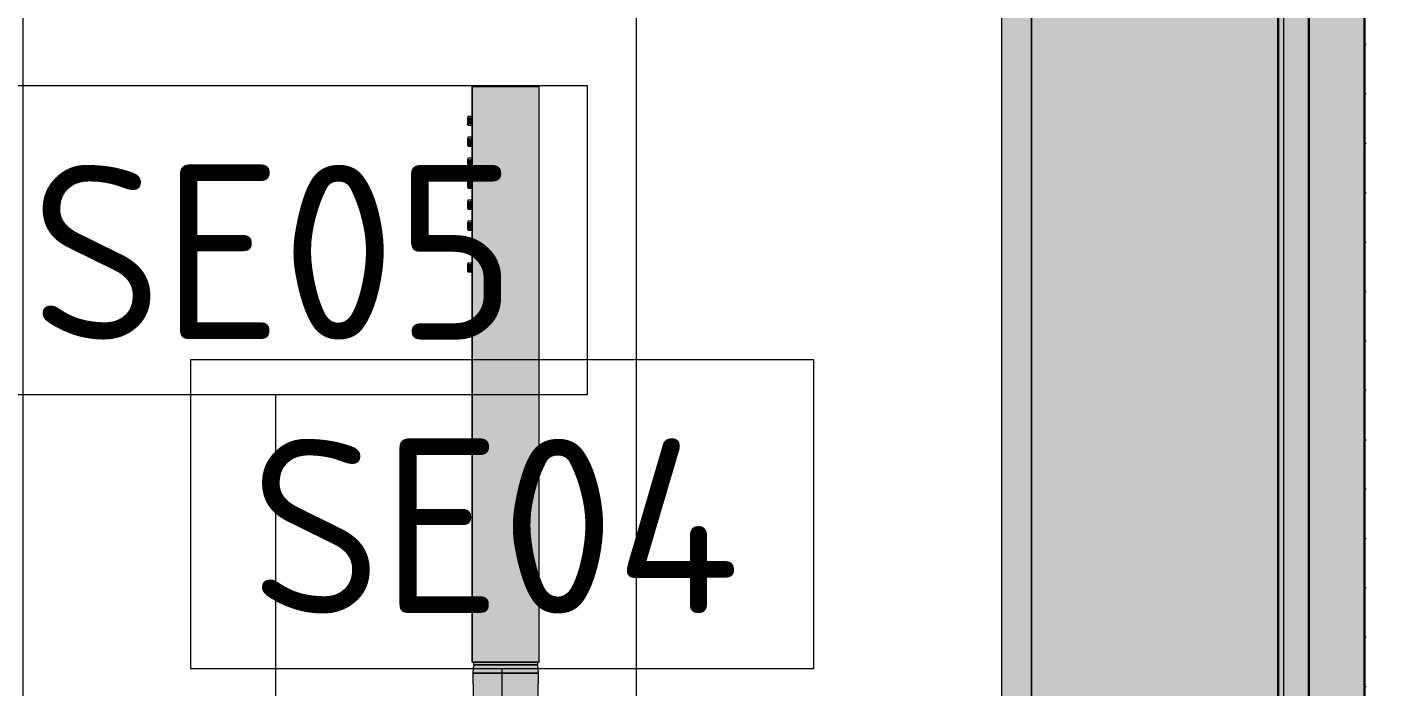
# Model space of a CAD drawing. Header units: millimetres. Extents: x 91786 to 132940, y -1987 to 10096.
# Drawn here: x 122118.1 to 122602.8, y 780.9 to 1017.1 of the extents above; entities that cross this region are included whole.
import ezdxf

# ---------------------------------------------------------------- set-up
doc = ezdxf.new("R2010")
doc.units = ezdxf.units.MM
for name, color, linetype, lineweight in [('A-ANNO-DIMS', 7, 'Continuous', 9), ('A-ANNO-DIMS-25', 7, 'Continuous', 9), ('A-WALL-PATT', 7, 'Continuous', 9), ('I-WALL', 7, 'Continuous', 9), ('P-SANR-FIXT', 7, 'Continuous', 9), ('P-SANR-FIXT-IDEN', 7, 'Continuous', 9)]:
    doc.layers.add(name, color=color, linetype=linetype, lineweight=lineweight)
for name, color, linetype, lineweight, true_color in [('A-WALL-4', 7, 'Continuous', 30, 0x3c3c3c), ('A-WALL-FNSH-2', 7, 'Continuous', 30, 0x3c3c3c), ('A-WALL-FNSH-3', 7, 'Continuous', 30, 0x383838), ('I-FURN-7', 7, 'Continuous', 9, 0x949494), ('I-FURN-9', 7, 'Continuous', 9, 0xc0c0c0), ('I-WALL-1', 7, 'Continuous', 9, 0x787878)]:
    doc.layers.add(name, color=color, linetype=linetype, lineweight=lineweight, true_color=true_color)
doc.layers.add('I-FURN-8', color=7, linetype='Continuous', lineweight=9, true_color=0x303030, transparency=0.7)
doc.layers.add('P-SANR-FIXT-2', color=7, linetype='Continuous', lineweight=9, transparency=0.7)
doc.styles.add('GOST Common_3', font='GOST_Common.ttf', dxfattribs={"height": 62.5})
doc.styles.add('ISOCPEUR_2', font='isocpeur.ttf', dxfattribs={"width": 0.9, "height": 50})
doc.dimstyles.new('ISO-2_0_0_9К_Средний_округл2_1', dxfattribs={"dimscale": 304.8, "dimtxt": 49.799059, "dimasz": 0.123031, "dimexe": 0.098425, "dimexo": 0, "dimgap": 0, "dimtad": 1, "dimdec": 0, "dimrnd": 10, "dimzin": 0, "dimdsep": 46, "dimtxsty": 'ISOCPEUR_2', "dimblk1": 'OBLIQUE', "dimblk2": 'OBLIQUE', "dimsah": 1, "dimcen": 0.09, "dimdle": 0.098425, "dimazin": 0, "dimtfac": 1, "dimtdec": 4, "dimtix": 1, "dimtmove": 0, "dimatfit": 3, "dimfxl": 1, "dimtvp": 1, "dimtolj": 1, "dimtzin": 0, "dimarcsym": 2})

# ---------------------------------------------------------------- blocks, each defined once
blk = doc.blocks.new('Вешалка - 1_25-V27-Развертка 1_66-3')
at = {"layer": 'I-FURN-8'}
for points in [[(-94321, 500), (-94321, 519.87), (-94409.36, 519.87), (-94409.36, 1680), (-94321, 1680), (-94321, 1700), (-94420, 1700), (-94420, 500), (-94409.36, 500)], [(-94319, 500), (-94310, 500), (-94310, 1700), (-94321, 1700), (-94321, 500)], [(-94321, 519.87), (-94321, 1680), (-94409.36, 1680), (-94409.36, 519.87)]]:
    blk.add_hatch(color=256, dxfattribs=at).paths.add_polyline_path(points)
at = {"layer": 'I-FURN-7'}
for p, q in [((-94409.36, 519.87), (-94409.36, 1680)), ((-94409.36, 1680), (-94409.36, 519.87)), ((-94319, 1680), (-94319, 519.87))]:
    blk.add_line(p, q, dxfattribs=at)
at = {"layer": 'I-FURN-9'}
for p, q in [((-94420, 500), (-94420, 1700)), ((-94310, 500), (-94310, 1700))]:
    blk.add_line(p, q, dxfattribs=at)
blk = doc.blocks.new('Смеситель для ванны с душевым гарнитуром - Смеситель для ванны с душевым гарнитуром-30756537-Развертка 1_66-3')
at = {"layer": 'P-SANR-FIXT-2'}
for points in [[(-94592, 789.75), (-94585.75, 789.75), (-94585.75, 995.75), (-94609.75, 995.75), (-94609.75, 789.75), (-94597.75, 789.75)], [(-94609.75, 983.5), (-94609.75, 984.89), (-94611.25, 984.63), (-94611.25, 983.5)], [(-94611.25, 982.11), (-94609.75, 982.37), (-94609.75, 983.5), (-94611.25, 983.5), (-94611.25, 982.37)], [(-94609.75, 976), (-94609.75, 977.39), (-94611.25, 977.13), (-94611.25, 976)], [(-94609.75, 974.61), (-94609.75, 976), (-94611.25, 976), (-94611.25, 974.61)], [(-94609.75, 968.5), (-94609.75, 969.89), (-94611.25, 969.63), (-94611.25, 968.5)], [(-94609.75, 967.11), (-94609.75, 968.5), (-94611.25, 968.5), (-94611.25, 967.11)], [(-94609.75, 961), (-94609.75, 962.39), (-94611.25, 962.13), (-94611.25, 961)], [(-94609.75, 959.61), (-94609.75, 961), (-94611.25, 961), (-94611.25, 959.61)], [(-94609.75, 953.5), (-94609.75, 954.89), (-94611.25, 954.63), (-94611.25, 953.5)], [(-94609.75, 952.11), (-94609.75, 953.5), (-94611.25, 953.5), (-94611.25, 952.11)], [(-94609.75, 945.99), (-94609.75, 947.38), (-94611.25, 947.13), (-94611.25, 945.99)], [(-94609.75, 944.6), (-94609.75, 945.99), (-94611.25, 945.99), (-94611.25, 944.6)], [(-94609.75, 938.49), (-94609.75, 939.88), (-94611.25, 939.63), (-94611.25, 938.49)], [(-94609.75, 937.1), (-94609.75, 938.49), (-94611.25, 938.49), (-94611.25, 937.1)], [(-94609.75, 930.99), (-94609.75, 932.38), (-94611.25, 932.13), (-94611.25, 930.99)], [(-94609.75, 929.6), (-94609.75, 930.99), (-94611.25, 930.99), (-94611.25, 929.6)], [(-94607.16, 769.25), (-94597.75, 769.25), (-94597.75, 785.75), (-94609.55, 785.75), (-94609.24, 769.25), (-94607.25, 769.25)], [(-94606.09, 785.75), (-94597.75, 785.75), (-94597.75, 788.75), (-94609.25, 788.75), (-94609.5, 785.75), (-94607.16, 785.75)], [(-94603.5, 788.75), (-94597.75, 788.75), (-94597.75, 789.75), (-94609.25, 789.75), (-94609.25, 788.75), (-94606.09, 788.75)], [(-94592, 788.75), (-94586.26, 788.75), (-94586.26, 789.75), (-94597.75, 789.75), (-94597.75, 788.75)], [(-94585.96, 785.75), (-94586.26, 788.75), (-94597.75, 788.75), (-94597.75, 785.75), (-94587.8, 785.75)], [(-94597.75, 769.25), (-94586.24, 769.25), (-94585.96, 785.75), (-94597.75, 785.75), (-94597.75, 772.85)]]:
    blk.add_hatch(color=256, dxfattribs=at).paths.add_polyline_path(points)
at = {"layer": 'P-SANR-FIXT'}
for p, q in [((-94609.75, 995.75), (-94585.75, 995.75)), ((-94585.75, 995.75), (-94609.75, 995.75)), ((-94609.75, 789.75), (-94609.75, 995.75)), ((-94609.75, 995.75), (-94609.75, 984.89)), ((-94585.75, 789.75), (-94585.75, 995.75)), ((-94585.75, 789.75), (-94585.75, 995.75)), ((-94609.75, 985.1), (-94611.25, 985.1)), ((-94609.75, 985.1), (-94611.25, 985.1)), ((-94609.75, 985.1), (-94611.25, 985.1)), ((-94609.75, 985.1), (-94611.25, 985.1)), ((-94611.25, 984.89), (-94611.25, 983.5)), ((-94611.25, 983.5), (-94611.25, 984.89)), ((-94611.25, 984.89), (-94611.25, 984.3)), ((-94611.25, 984.3), (-94611.25, 984.89)), ((-94611.25, 984.89), (-94611.25, 984.89)), ((-94611.25, 984.89), (-94611.25, 983.5)), ((-94611.25, 983.5), (-94611.25, 984.89)), ((-94611.25, 984.89), (-94611.25, 984.89)), ((-94611.25, 984.89), (-94611.25, 983.5)), ((-94611.25, 983.5), (-94611.25, 984.89)), ((-94611.25, 984.89), (-94611.25, 984.89)), ((-94611.25, 984.3), (-94611.25, 983.5)), ((-94611.25, 983.92), (-94611.25, 984.3)), ((-94609.75, 985.05), (-94609.75, 984.89)), ((-94609.75, 984.89), (-94609.75, 985.05)), ((-94609.75, 983.5), (-94609.75, 984.89)), ((-94609.75, 984.89), (-94609.75, 983.5)), ((-94609.75, 983.5), (-94609.75, 984.89)), ((-94609.75, 984.89), (-94609.75, 983.5)), ((-94609.75, 984.89), (-94609.75, 984.89)), ((-94609.75, 983.92), (-94609.75, 984.89)), ((-94609.75, 984.89), (-94609.75, 983.5)), ((-94609.75, 984.89), (-94609.75, 984.89)), ((-94609.75, 983.92), (-94609.75, 984.89)), ((-94609.75, 984.89), (-94609.75, 984.3)), ((-94609.75, 984.63), (-94609.75, 982.37)), ((-94609.75, 984.3), (-94609.75, 983.5)), ((-94611.25, 983.5), (-94611.25, 983.92)), ((-94611.25, 983.5), (-94611.25, 982.11)), ((-94611.25, 982.11), (-94611.25, 983.5)), ((-94611.25, 983.5), (-94611.25, 982.11)), ((-94611.25, 982.11), (-94611.25, 983.5)), ((-94611.25, 983.5), (-94611.25, 982.11)), ((-94611.25, 982.11), (-94611.25, 983.5)), ((-94611.25, 983.5), (-94611.25, 983.08)), ((-94611.25, 982.11), (-94611.25, 983.5)), ((-94611.25, 983.08), (-94611.25, 982.11)), ((-94611.25, 982.11), (-94611.25, 982.11)), ((-94611.25, 982.11), (-94611.25, 982.11)), ((-94611.25, 982.11), (-94611.25, 982.11)), ((-94611.25, 981.9), (-94609.75, 981.9)), ((-94611.25, 981.9), (-94609.75, 981.9)), ((-94611.25, 981.9), (-94609.75, 981.9)), ((-94611.25, 981.9), (-94609.75, 981.9)), ((-94609.75, 983.5), (-94609.75, 983.92)), ((-94609.75, 983.5), (-94609.75, 983.92)), ((-94609.75, 982.11), (-94609.75, 983.5)), ((-94609.75, 983.5), (-94609.75, 982.11)), ((-94609.75, 982.11), (-94609.75, 983.5)), ((-94609.75, 983.5), (-94609.75, 982.7)), ((-94609.75, 982.11), (-94609.75, 983.5)), ((-94609.75, 983.5), (-94609.75, 982.11)), ((-94609.75, 982.37), (-94609.75, 983.5)), ((-94609.75, 983.5), (-94609.75, 982.11)), ((-94609.75, 982.7), (-94609.75, 982.37)), ((-94609.75, 982.37), (-94609.75, 982.11)), ((-94609.75, 982.11), (-94609.75, 982.37)), ((-94609.75, 982.11), (-94609.75, 982.11)), ((-94609.75, 982.11), (-94609.75, 982.11)), ((-94609.75, 982.11), (-94609.75, 982.11)), ((-94609.75, 982.11), (-94609.75, 977.39)), ((-94609.75, 977.6), (-94611.25, 977.6)), ((-94609.75, 977.6), (-94611.25, 977.6)), ((-94609.75, 977.6), (-94611.25, 977.6)), ((-94609.75, 977.6), (-94611.25, 977.6)), ((-94611.25, 977.39), (-94611.25, 976)), ((-94611.25, 976), (-94611.25, 977.39)), ((-94611.25, 977.39), (-94611.25, 976.8)), ((-94611.25, 976), (-94611.25, 977.39)), ((-94611.25, 977.39), (-94611.25, 977.39)), ((-94611.25, 977.39), (-94611.25, 976)), ((-94611.25, 977.13), (-94611.25, 977.39)), ((-94611.25, 977.39), (-94611.25, 977.39)), ((-94611.25, 977.39), (-94611.25, 976)), ((-94611.25, 976), (-94611.25, 977.39)), ((-94611.25, 977.39), (-94611.25, 977.39)), ((-94611.25, 976.8), (-94611.25, 977.13)), ((-94611.25, 976.8), (-94611.25, 976)), ((-94611.25, 976), (-94611.25, 976.8)), ((-94611.25, 976), (-94611.25, 974.61)), ((-94611.25, 974.61), (-94611.25, 976)), ((-94611.25, 976), (-94611.25, 974.61)), ((-94611.25, 974.61), (-94611.25, 976)), ((-94611.25, 976), (-94611.25, 974.61)), ((-94611.25, 974.61), (-94611.25, 976)), ((-94611.25, 976), (-94611.25, 974.61)), ((-94611.25, 974.61), (-94611.25, 976)), ((-94611.25, 974.61), (-94611.25, 974.61)), ((-94611.25, 974.61), (-94611.25, 974.61)), ((-94611.25, 974.61), (-94611.25, 974.61)), ((-94611.25, 974.39), (-94609.75, 974.39)), ((-94611.25, 974.39), (-94609.75, 974.39)), ((-94611.25, 974.39), (-94609.75, 974.39)), ((-94611.25, 974.39), (-94609.75, 974.39)), ((-94609.75, 977.55), (-94609.75, 977.39)), ((-94609.75, 977.39), (-94609.75, 977.55)), ((-94609.75, 976), (-94609.75, 977.39)), ((-94609.75, 977.39), (-94609.75, 976)), ((-94609.75, 977.39), (-94609.75, 977.39)), ((-94609.75, 976), (-94609.75, 977.39)), ((-94609.75, 977.39), (-94609.75, 976)), ((-94609.75, 976), (-94609.75, 977.39)), ((-94609.75, 977.39), (-94609.75, 976)), ((-94609.75, 977.39), (-94609.75, 977.39)), ((-94609.75, 976), (-94609.75, 977.39)), ((-94609.75, 977.39), (-94609.75, 976)), ((-94609.75, 977.39), (-94609.75, 977.39)), ((-94609.75, 977.13), (-94609.75, 974.86)), ((-94609.75, 974.61), (-94609.75, 976)), ((-94609.75, 976), (-94609.75, 974.61)), ((-94609.75, 974.61), (-94609.75, 976)), ((-94609.75, 976), (-94609.75, 975.58)), ((-94609.75, 974.86), (-94609.75, 976)), ((-94609.75, 976), (-94609.75, 974.61)), ((-94609.75, 974.86), (-94609.75, 976)), ((-94609.75, 976), (-94609.75, 974.61)), ((-94609.75, 975.58), (-94609.75, 974.61)), ((-94609.75, 974.61), (-94609.75, 974.86)), ((-94609.75, 974.61), (-94609.75, 974.86)), ((-94609.75, 974.61), (-94609.75, 974.61)), ((-94609.75, 974.45), (-94609.75, 974.61)), ((-94609.75, 974.61), (-94609.75, 974.45)), ((-94609.75, 974.61), (-94609.75, 974.61)), ((-94609.75, 974.61), (-94609.75, 969.89)), ((-94609.75, 970.1), (-94611.25, 970.1)), ((-94609.75, 970.1), (-94611.25, 970.1)), ((-94609.75, 970.1), (-94611.25, 970.1)), ((-94609.75, 970.1), (-94611.25, 970.1)), ((-94611.25, 969.89), (-94611.25, 968.5)), ((-94611.25, 968.5), (-94611.25, 969.89)), ((-94611.25, 969.89), (-94611.25, 968.5)), ((-94611.25, 969.63), (-94611.25, 969.89)), ((-94611.25, 969.89), (-94611.25, 969.89)), ((-94611.25, 969.89), (-94611.25, 968.5)), ((-94611.25, 968.5), (-94611.25, 969.89)), ((-94611.25, 969.89), (-94611.25, 969.89)), ((-94611.25, 969.89), (-94611.25, 968.5)), ((-94611.25, 968.5), (-94611.25, 969.89)), ((-94611.25, 969.89), (-94611.25, 969.89)), ((-94611.25, 968.5), (-94611.25, 969.63)), ((-94609.75, 970.1), (-94609.75, 969.89)), ((-94609.75, 969.89), (-94609.75, 970.1)), ((-94609.75, 968.5), (-94609.75, 969.89)), ((-94609.75, 969.89), (-94609.75, 968.5)), ((-94609.75, 968.5), (-94609.75, 969.89)), ((-94609.75, 969.89), (-94609.75, 969.63)), ((-94609.75, 969.63), (-94609.75, 969.89)), ((-94609.75, 969.89), (-94609.75, 968.5)), ((-94609.75, 969.89), (-94609.75, 969.89)), ((-94609.75, 968.5), (-94609.75, 969.89)), ((-94609.75, 969.89), (-94609.75, 968.5)), ((-94609.75, 969.89), (-94609.75, 969.89)), ((-94609.75, 969.63), (-94609.75, 968.5)), ((-94609.75, 968.5), (-94609.75, 969.63)), ((-94609.75, 969.63), (-94609.75, 967.36)), ((-94611.25, 968.5), (-94611.25, 967.11)), ((-94611.25, 967.11), (-94611.25, 968.5)), ((-94611.25, 968.5), (-94611.25, 967.11)), ((-94611.25, 967.11), (-94611.25, 968.5)), ((-94611.25, 968.5), (-94611.25, 967.11)), ((-94611.25, 968.08), (-94611.25, 968.5)), ((-94611.25, 968.5), (-94611.25, 967.7)), ((-94611.25, 967.11), (-94611.25, 968.5)), ((-94611.25, 967.7), (-94611.25, 968.08)), ((-94611.25, 967.11), (-94611.25, 967.7)), ((-94611.25, 967.7), (-94611.25, 967.11)), ((-94611.25, 967.11), (-94611.25, 967.11)), ((-94611.25, 967.11), (-94611.25, 967.11)), ((-94611.25, 967.11), (-94611.25, 967.11)), ((-94611.25, 966.89), (-94609.75, 966.89)), ((-94611.25, 966.89), (-94609.75, 966.89)), ((-94611.25, 966.89), (-94609.75, 966.89)), ((-94611.25, 966.89), (-94609.75, 966.89)), ((-94609.75, 968.08), (-94609.75, 968.5)), ((-94609.75, 968.5), (-94609.75, 967.11)), ((-94609.75, 967.11), (-94609.75, 968.5)), ((-94609.75, 968.5), (-94609.75, 967.11)), ((-94609.75, 968.08), (-94609.75, 968.5)), ((-94609.75, 968.5), (-94609.75, 967.11)), ((-94609.75, 967.11), (-94609.75, 968.5)), ((-94609.75, 968.5), (-94609.75, 967.11)), ((-94609.75, 967.36), (-94609.75, 968.08)), ((-94609.75, 967.11), (-94609.75, 968.08)), ((-94609.75, 967.11), (-94609.75, 967.36)), ((-94609.75, 967.11), (-94609.75, 967.11)), ((-94609.75, 967.11), (-94609.75, 967.11)), ((-94609.75, 966.89), (-94609.75, 967.11)), ((-94609.75, 967.11), (-94609.75, 966.89)), ((-94609.75, 967.11), (-94609.75, 962.39)), ((-94609.75, 962.6), (-94611.25, 962.6)), ((-94609.75, 962.6), (-94611.25, 962.6)), ((-94609.75, 962.6), (-94611.25, 962.6)), ((-94609.75, 962.6), (-94611.25, 962.6)), ((-94611.25, 962.39), (-94611.25, 961)), ((-94611.25, 961), (-94611.25, 962.39)), ((-94611.25, 962.39), (-94611.25, 961)), ((-94611.25, 961), (-94611.25, 962.39)), ((-94611.25, 962.39), (-94611.25, 962.39)), ((-94611.25, 962.39), (-94611.25, 961)), ((-94611.25, 961), (-94611.25, 962.39)), ((-94611.25, 962.39), (-94611.25, 962.39)), ((-94611.25, 962.39), (-94611.25, 961)), ((-94611.25, 961), (-94611.25, 962.39)), ((-94611.25, 962.39), (-94611.25, 962.39)), ((-94611.25, 961), (-94611.25, 959.61)), ((-94611.25, 959.61), (-94611.25, 961)), ((-94611.25, 961), (-94611.25, 959.61)), ((-94611.25, 959.61), (-94611.25, 961)), ((-94611.25, 961), (-94611.25, 959.61)), ((-94611.25, 959.61), (-94611.25, 961)), ((-94611.25, 961), (-94611.25, 959.61)), ((-94611.25, 959.61), (-94611.25, 961)), ((-94609.75, 961.8), (-94609.75, 962.39)), ((-94609.75, 962.39), (-94609.75, 961)), ((-94609.75, 961), (-94609.75, 962.39)), ((-94609.75, 962.39), (-94609.75, 961)), ((-94609.75, 962.39), (-94609.75, 962.39)), ((-94609.75, 961), (-94609.75, 962.39)), ((-94609.75, 962.39), (-94609.75, 961)), ((-94609.75, 962.39), (-94609.75, 962.39)), ((-94609.75, 962.13), (-94609.75, 962.39)), ((-94609.75, 962.39), (-94609.75, 961)), ((-94609.75, 962.39), (-94609.75, 962.39)), ((-94609.75, 961.41), (-94609.75, 962.13)), ((-94609.75, 962.13), (-94609.75, 959.86)), ((-94609.75, 961), (-94609.75, 961.8)), ((-94609.75, 961), (-94609.75, 961.41)), ((-94609.75, 960.19), (-94609.75, 961)), ((-94609.75, 961), (-94609.75, 959.61)), ((-94609.75, 959.61), (-94609.75, 961)), ((-94609.75, 961), (-94609.75, 959.61)), ((-94609.75, 959.61), (-94609.75, 961)), ((-94609.75, 961), (-94609.75, 959.61)), ((-94609.75, 959.61), (-94609.75, 961)), ((-94609.75, 961), (-94609.75, 959.61)), ((-94609.75, 959.61), (-94609.75, 960.19)), ((-94611.25, 959.61), (-94611.25, 959.61)), ((-94611.25, 959.61), (-94611.25, 959.61)), ((-94611.25, 959.61), (-94611.25, 959.61)), ((-94611.25, 959.39), (-94609.75, 959.39)), ((-94611.25, 959.39), (-94609.75, 959.39)), ((-94611.25, 959.39), (-94609.75, 959.39)), ((-94611.25, 959.39), (-94609.75, 959.39)), ((-94609.75, 955.1), (-94611.25, 955.1)), ((-94609.75, 955.1), (-94611.25, 955.1)), ((-94609.75, 955.1), (-94611.25, 955.1)), ((-94609.75, 955.1), (-94611.25, 955.1)), ((-94609.75, 959.61), (-94609.75, 959.61)), ((-94609.75, 959.61), (-94609.75, 959.61)), ((-94609.75, 959.61), (-94609.75, 959.61)), ((-94609.75, 959.61), (-94609.75, 954.89)), ((-94611.25, 954.89), (-94611.25, 953.5)), ((-94611.25, 953.5), (-94611.25, 954.89)), ((-94611.25, 954.89), (-94611.25, 953.5)), ((-94611.25, 953.5), (-94611.25, 954.89)), ((-94611.25, 954.89), (-94611.25, 954.89)), ((-94611.25, 954.89), (-94611.25, 953.5)), ((-94611.25, 953.5), (-94611.25, 954.89)), ((-94611.25, 954.89), (-94611.25, 954.89)), ((-94611.25, 954.89), (-94611.25, 953.5)), ((-94611.25, 953.5), (-94611.25, 954.89)), ((-94611.25, 954.89), (-94611.25, 954.89)), ((-94611.25, 953.5), (-94611.25, 952.11)), ((-94611.25, 952.11), (-94611.25, 953.5)), ((-94611.25, 953.5), (-94611.25, 952.11)), ((-94611.25, 952.11), (-94611.25, 953.5)), ((-94611.25, 953.5), (-94611.25, 952.11)), ((-94611.25, 952.11), (-94611.25, 953.5)), ((-94611.25, 953.5), (-94611.25, 952.11)), ((-94611.25, 952.11), (-94611.25, 953.5)), ((-94611.25, 952.11), (-94611.25, 952.11)), ((-94611.25, 952.11), (-94611.25, 952.11)), ((-94611.25, 952.11), (-94611.25, 952.11)), ((-94611.25, 951.89), (-94609.75, 951.89)), ((-94611.25, 951.89), (-94609.75, 951.89)), ((-94611.25, 951.89), (-94609.75, 951.89)), ((-94611.25, 951.89), (-94609.75, 951.89)), ((-94609.75, 953.5), (-94609.75, 954.89)), ((-94609.75, 954.89), (-94609.75, 953.5)), ((-94609.75, 953.5), (-94609.75, 954.89)), ((-94609.75, 954.89), (-94609.75, 953.5)), ((-94609.75, 954.89), (-94609.75, 954.89)), ((-94609.75, 953.5), (-94609.75, 954.89)), ((-94609.75, 954.89), (-94609.75, 953.5)), ((-94609.75, 954.89), (-94609.75, 954.89)), ((-94609.75, 954.63), (-94609.75, 954.89)), ((-94609.75, 954.89), (-94609.75, 953.5)), ((-94609.75, 954.89), (-94609.75, 954.89)), ((-94609.75, 953.91), (-94609.75, 954.63)), ((-94609.75, 954.63), (-94609.75, 952.36)), ((-94609.75, 953.5), (-94609.75, 953.91)), ((-94609.75, 952.69), (-94609.75, 953.5)), ((-94609.75, 953.5), (-94609.75, 952.11)), ((-94609.75, 952.11), (-94609.75, 953.5)), ((-94609.75, 953.5), (-94609.75, 952.11)), ((-94609.75, 952.11), (-94609.75, 953.5)), ((-94609.75, 953.5), (-94609.75, 952.11)), ((-94609.75, 952.69), (-94609.75, 953.5)), ((-94609.75, 953.5), (-94609.75, 952.11)), ((-94609.75, 952.11), (-94609.75, 952.69)), ((-94609.75, 952.11), (-94609.75, 952.69)), ((-94609.75, 952.11), (-94609.75, 952.11)), ((-94609.75, 952.11), (-94609.75, 952.11)), ((-94609.75, 952.11), (-94609.75, 952.11)), ((-94609.75, 952.11), (-94609.75, 947.38)), ((-94609.75, 947.6), (-94611.25, 947.6)), ((-94609.75, 947.6), (-94611.25, 947.6)), ((-94609.75, 947.6), (-94611.25, 947.6)), ((-94609.75, 947.6), (-94611.25, 947.6)), ((-94611.25, 947.38), (-94611.25, 945.99)), ((-94611.25, 945.99), (-94611.25, 947.38)), ((-94611.25, 947.38), (-94611.25, 947.13)), ((-94611.25, 945.99), (-94611.25, 947.38)), ((-94611.25, 947.38), (-94611.25, 947.38)), ((-94611.25, 947.38), (-94611.25, 945.99)), ((-94611.25, 945.99), (-94611.25, 947.38)), ((-94611.25, 947.38), (-94611.25, 947.38)), ((-94611.25, 947.38), (-94611.25, 945.99)), ((-94611.25, 945.99), (-94611.25, 947.38)), ((-94611.25, 947.38), (-94611.25, 947.38)), ((-94611.25, 947.13), (-94611.25, 945.99)), ((-94611.25, 945.99), (-94611.25, 944.6)), ((-94611.25, 944.6), (-94611.25, 945.99)), ((-94611.25, 945.99), (-94611.25, 944.6)), ((-94611.25, 944.6), (-94611.25, 945.99)), ((-94611.25, 945.99), (-94611.25, 944.6)), ((-94611.25, 944.86), (-94611.25, 945.99)), ((-94611.25, 945.99), (-94611.25, 944.6)), ((-94611.25, 944.6), (-94611.25, 945.99)), ((-94609.75, 945.99), (-94609.75, 947.38)), ((-94609.75, 947.38), (-94609.75, 945.99)), ((-94609.75, 945.99), (-94609.75, 947.38)), ((-94609.75, 947.38), (-94609.75, 945.99)), ((-94609.75, 947.38), (-94609.75, 947.38)), ((-94609.75, 945.99), (-94609.75, 947.38)), ((-94609.75, 947.38), (-94609.75, 945.99)), ((-94609.75, 947.38), (-94609.75, 947.38)), ((-94609.75, 945.99), (-94609.75, 947.38)), ((-94609.75, 947.38), (-94609.75, 945.99)), ((-94609.75, 947.38), (-94609.75, 947.38)), ((-94609.75, 947.13), (-94609.75, 944.86)), ((-94609.75, 944.6), (-94609.75, 945.99)), ((-94609.75, 945.99), (-94609.75, 944.6)), ((-94609.75, 944.6), (-94609.75, 945.99)), ((-94609.75, 945.99), (-94609.75, 944.86)), ((-94609.75, 944.6), (-94609.75, 945.99)), ((-94609.75, 945.99), (-94609.75, 944.6)), ((-94609.75, 945.58), (-94609.75, 945.99)), ((-94609.75, 945.99), (-94609.75, 944.6)), ((-94609.75, 944.6), (-94609.75, 945.58)), ((-94611.25, 944.6), (-94611.25, 944.86)), ((-94611.25, 944.6), (-94611.25, 944.6)), ((-94611.25, 944.6), (-94611.25, 944.6)), ((-94611.25, 944.6), (-94611.25, 944.6)), ((-94611.25, 944.39), (-94609.75, 944.39)), ((-94611.25, 944.39), (-94609.75, 944.39)), ((-94611.25, 944.39), (-94609.75, 944.39)), ((-94611.25, 944.39), (-94609.75, 944.39)), ((-94609.75, 944.86), (-94609.75, 944.6)), ((-94609.75, 944.6), (-94609.75, 944.6)), ((-94609.75, 944.6), (-94609.75, 944.6)), ((-94609.75, 944.6), (-94609.75, 944.6)), ((-94609.75, 944.6), (-94609.75, 939.88)), ((-94609.75, 940.1), (-94611.25, 940.1)), ((-94609.75, 940.1), (-94611.25, 940.1)), ((-94609.75, 940.1), (-94611.25, 940.1)), ((-94609.75, 940.1), (-94611.25, 940.1)), ((-94611.25, 939.88), (-94611.25, 938.91)), ((-94611.25, 938.49), (-94611.25, 939.88)), ((-94611.25, 939.88), (-94611.25, 938.91)), ((-94611.25, 938.49), (-94611.25, 939.88)), ((-94611.25, 939.88), (-94611.25, 939.88)), ((-94611.25, 939.88), (-94611.25, 938.49)), ((-94611.25, 938.49), (-94611.25, 939.88)), ((-94611.25, 939.88), (-94611.25, 939.88)), ((-94611.25, 939.88), (-94611.25, 938.49)), ((-94611.25, 938.49), (-94611.25, 939.88)), ((-94611.25, 939.88), (-94611.25, 939.88)), ((-94611.25, 938.91), (-94611.25, 938.49)), ((-94611.25, 938.91), (-94611.25, 938.49)), ((-94611.25, 938.49), (-94611.25, 937.1)), ((-94611.25, 937.1), (-94611.25, 938.49)), ((-94611.25, 938.49), (-94611.25, 937.1)), ((-94611.25, 937.69), (-94611.25, 938.49)), ((-94611.25, 938.49), (-94611.25, 937.1)), ((-94611.25, 937.1), (-94611.25, 938.49)), ((-94611.25, 938.49), (-94611.25, 937.1)), ((-94611.25, 937.1), (-94611.25, 938.49)), ((-94611.25, 937.1), (-94611.25, 937.69)), ((-94611.25, 937.1), (-94611.25, 937.1)), ((-94611.25, 937.1), (-94611.25, 937.1)), ((-94611.25, 937.1), (-94611.25, 937.1)), ((-94611.25, 936.89), (-94609.75, 936.89)), ((-94611.25, 936.89), (-94609.75, 936.89)), ((-94611.25, 936.89), (-94609.75, 936.89)), ((-94611.25, 936.89), (-94609.75, 936.89)), ((-94609.75, 938.49), (-94609.75, 939.88)), ((-94609.75, 939.88), (-94609.75, 938.49)), ((-94609.75, 938.49), (-94609.75, 939.88)), ((-94609.75, 939.88), (-94609.75, 939.63)), ((-94609.75, 939.88), (-94609.75, 939.88)), ((-94609.75, 938.49), (-94609.75, 939.88)), ((-94609.75, 939.88), (-94609.75, 938.49)), ((-94609.75, 939.88), (-94609.75, 939.88)), ((-94609.75, 938.49), (-94609.75, 939.88)), ((-94609.75, 939.88), (-94609.75, 938.49)), ((-94609.75, 939.88), (-94609.75, 939.88)), ((-94609.75, 939.63), (-94609.75, 938.91)), ((-94609.75, 939.63), (-94609.75, 937.36)), ((-94609.75, 938.91), (-94609.75, 938.49)), ((-94609.75, 937.36), (-94609.75, 938.49)), ((-94609.75, 938.49), (-94609.75, 937.69)), ((-94609.75, 937.1), (-94609.75, 938.49)), ((-94609.75, 938.49), (-94609.75, 937.1)), ((-94609.75, 937.1), (-94609.75, 938.49)), ((-94609.75, 938.49), (-94609.75, 937.1)), ((-94609.75, 938.08), (-94609.75, 938.49)), ((-94609.75, 938.49), (-94609.75, 937.1)), ((-94609.75, 937.1), (-94609.75, 938.08)), ((-94609.75, 937.69), (-94609.75, 937.1)), ((-94609.75, 937.1), (-94609.75, 937.36)), ((-94609.75, 937.1), (-94609.75, 937.1)), ((-94609.75, 937.1), (-94609.75, 937.1)), ((-94609.75, 937.1), (-94609.75, 937.1)), ((-94609.75, 937.1), (-94609.75, 932.38)), ((-94609.75, 932.6), (-94611.25, 932.6)), ((-94609.75, 932.6), (-94611.25, 932.6)), ((-94609.75, 932.6), (-94611.25, 932.6)), ((-94609.75, 932.6), (-94611.25, 932.6)), ((-94611.25, 932.38), (-94611.25, 930.99)), ((-94611.25, 930.99), (-94611.25, 932.38)), ((-94611.25, 932.38), (-94611.25, 932.13)), ((-94611.25, 930.99), (-94611.25, 932.38)), ((-94611.25, 932.38), (-94611.25, 932.38)), ((-94611.25, 932.38), (-94611.25, 930.99)), ((-94611.25, 931.79), (-94611.25, 932.38)), ((-94611.25, 932.38), (-94611.25, 932.38)), ((-94611.25, 932.38), (-94611.25, 930.99)), ((-94611.25, 930.99), (-94611.25, 932.38)), ((-94611.25, 932.38), (-94611.25, 932.38)), ((-94611.25, 932.13), (-94611.25, 930.99)), ((-94611.25, 931.41), (-94611.25, 931.79)), ((-94611.25, 930.99), (-94611.25, 931.41)), ((-94611.25, 930.99), (-94611.25, 929.6)), ((-94611.25, 929.6), (-94611.25, 930.99)), ((-94611.25, 930.99), (-94611.25, 929.6)), ((-94611.25, 930.19), (-94611.25, 930.99)), ((-94611.25, 930.99), (-94611.25, 929.6)), ((-94611.25, 929.86), (-94611.25, 930.99)), ((-94611.25, 930.99), (-94611.25, 929.6)), ((-94611.25, 929.6), (-94611.25, 930.99)), ((-94609.75, 932.54), (-94609.75, 932.38)), ((-94609.75, 932.38), (-94609.75, 932.54)), ((-94609.75, 930.99), (-94609.75, 932.38)), ((-94609.75, 932.38), (-94609.75, 930.99)), ((-94609.75, 930.99), (-94609.75, 932.38)), ((-94609.75, 932.38), (-94609.75, 930.99)), ((-94609.75, 932.38), (-94609.75, 932.38)), ((-94609.75, 930.99), (-94609.75, 932.38)), ((-94609.75, 932.38), (-94609.75, 930.99)), ((-94609.75, 932.13), (-94609.75, 932.38)), ((-94609.75, 932.38), (-94609.75, 930.99)), ((-94609.75, 932.38), (-94609.75, 932.38)), ((-94609.75, 930.99), (-94609.75, 932.13)), ((-94609.75, 932.13), (-94609.75, 929.86)), ((-94609.75, 929.6), (-94609.75, 930.99)), ((-94609.75, 930.99), (-94609.75, 929.6)), ((-94609.75, 929.6), (-94609.75, 930.99)), ((-94609.75, 930.99), (-94609.75, 929.6)), ((-94609.75, 929.6), (-94609.75, 930.99)), ((-94609.75, 930.99), (-94609.75, 929.6)), ((-94609.75, 929.6), (-94609.75, 930.99)), ((-94609.75, 930.99), (-94609.75, 929.6)), ((-94611.25, 929.6), (-94611.25, 930.19)), ((-94611.25, 929.6), (-94611.25, 929.86)), ((-94611.25, 929.6), (-94611.25, 929.6)), ((-94611.25, 929.6), (-94611.25, 929.6)), ((-94611.25, 929.6), (-94611.25, 929.6)), ((-94611.25, 929.39), (-94609.75, 929.39)), ((-94611.25, 929.39), (-94609.75, 929.39)), ((-94611.25, 929.39), (-94609.75, 929.39)), ((-94611.25, 929.39), (-94609.75, 929.39)), ((-94609.75, 929.6), (-94609.75, 929.6)), ((-94609.75, 929.6), (-94609.75, 929.6)), ((-94609.75, 929.6), (-94609.75, 929.6)), ((-94609.75, 929.6), (-94609.75, 789.75)), ((-94609.75, 789.75), (-94609.25, 789.75)), ((-94585.75, 789.75), (-94609.75, 789.75)), ((-94609.25, 788.75), (-94609.55, 785.75)), ((-94609.55, 785.75), (-94609.27, 769.25)), ((-94609.55, 785.75), (-94597.75, 785.75)), ((-94597.75, 785.75), (-94609.55, 785.75)), ((-94609.25, 789.75), (-94609.25, 788.75)), ((-94607.76, 789.75), (-94609.25, 789.75)), ((-94609.25, 789.75), (-94597.75, 789.75)), ((-94609.25, 789.75), (-94607.73, 789.75)), ((-94607.76, 788.75), (-94609.25, 788.75)), ((-94609.25, 788.75), (-94597.75, 788.75)), ((-94607.71, 789.75), (-94607.76, 789.75)), ((-94607.71, 788.75), (-94607.76, 788.75)), ((-94603.5, 789.75), (-94607.71, 789.75)), ((-94607.71, 789.75), (-94586.26, 789.75)), ((-94597.75, 788.75), (-94607.71, 788.75)), ((-94597.75, 789.75), (-94603.5, 789.75)), ((-94592, 789.75), (-94597.75, 789.75)), ((-94597.75, 789.75), (-94586.26, 789.75)), ((-94592, 788.75), (-94597.75, 788.75)), ((-94597.75, 788.75), (-94586.26, 788.75)), ((-94597.75, 785.75), (-94585.96, 785.75)), ((-94585.96, 785.75), (-94597.75, 785.75)), ((-94587.8, 789.75), (-94592, 789.75)), ((-94586.26, 788.75), (-94592, 788.75)), ((-94586.26, 789.75), (-94587.8, 789.75)), ((-94586.26, 788.75), (-94586.26, 789.75)), ((-94586.26, 789.75), (-94585.75, 789.75)), ((-94585.96, 785.75), (-94586.26, 788.75)), ((-94586.24, 769.25), (-94585.96, 785.75))]:
    blk.add_line(p, q, dxfattribs=at)
blk = doc.blocks.new('DIMBLOCK57-Развертка 1_66-3')
at = {"layer": 'A-ANNO-DIMS-25', "lineweight": 20}
for p, q in [((122732.47, 1800), (122713.72, 1818.75)), ((122732.47, 1800), (122751.22, 1781.25)), ((122732.47, 0), (122713.72, 18.75)), ((122732.47, 0), (122751.22, -18.75))]:
    blk.add_line(p, q, dxfattribs=at)
at = {"layer": 'A-ANNO-DIMS-25'}
for p, q in [((122566.3, 1800), (122762.47, 1800)), ((122732.47, 1800), (122566.3, 1800)), ((122732.47, -30), (122732.47, 1800)), ((122577.3, 0), (122762.47, 0)), ((122732.47, 0), (122577.3, 0))]:
    blk.add_line(p, q, dxfattribs=at)
at = {"layer": 'A-ANNO-DIMS-25', "color": 0, "insert": (122667.14, 841.1), "char_height": 50, "width": 141.3527, "attachment_point": 1, "rotation": 90, "line_spacing_factor": 1.149209, "style": 'ISOCPEUR_2'}
blk.add_mtext('1800', dxfattribs=at)
blk = doc.blocks.new('_Oblique')
at = {"color": 0, "linetype": 'ByBlock', "lineweight": -2}
blk.add_line((-0.5, -0.5), (0.5, 0.5), dxfattribs=at)
blk = doc.blocks.new('М_сантехническая_рамка1 - В рамке-30590747-Развертка 1_66-3')
at = {"layer": 'P-SANR-FIXT-IDEN'}
for p, q in [((-97048.34, 387.14), (-97271.66, 387.14)), ((-97271.66, 387.14), (-97271.66, 276.69)), ((-97048.34, 276.69), (-97048.34, 387.14)), ((-97271.66, 276.69), (-97048.34, 276.69))]:
    blk.add_line(p, q, dxfattribs=at)

msp = doc.modelspace()

# ---------------------------------------------------------------- hatches: boundary and pattern name
at = {"layer": 'A-WALL-PATT'}
h = msp.add_hatch(dxfattribs=at)
h.set_pattern_fill('FP_19', color=256, style=0, pattern_type=2)
h.set_pattern_definition([(90, (122116.3, 0), (-600, 4e-14), []), (180, (122116.3, 0), (-7e-14, -600), [])])
h.paths.add_polyline_path([(122227.7, 135), (122229.92, 135), (122228.86, 137.27), (122226.38, 144), (122220.49, 144), (122220.99, 135), (122226.51, 135)])
h.paths.add_polyline_path([(122279.56, 135), (122326.3, 135), (122326.3, 150), (122280.33, 150), (122276.52, 139.16), (122274.38, 135), (122277.23, 135)])
h.paths.add_polyline_path([(122335.24, 135), (122336.3, 135), (122336.3, 235), (122294.95, 235), (122292.97, 214.77), (122290.6, 195.92), (122289.76, 190), (122326.3, 190), (122326.3, 210), (122335.24, 210), (122335.24, 135.36)])
h.paths.add_polyline_path([(122251.93, 135), (122257.29, 135.03), (122262.84, 144.33), (122264.83, 150), (122251.93, 150), (122251.93, 144), (122242.44, 144), (122245.81, 136.78), (122247.08, 135), (122250.95, 135)])
h.paths.add_polyline_path([(122274.57, 190), (122276.97, 205.98), (122279.56, 227.81), (122280.05, 235), (122224.58, 235), (122226.83, 209.61), (122228.99, 196), (122251.93, 196), (122251.93, 190), (122273.86, 190)])
h.paths.add_polyline_path([(122247.69, 400), (122248.53, 400.16), (122237.59, 460.67), (122233.21, 473.1), (122224.77, 483.7), (122222.52, 485.13), (122222.59, 400), (122245.35, 400)])
h.paths.add_polyline_path([(122139, 516.24), (122139.49, 515.96), (122139.89, 516.11)])
h.paths.add_polyline_path([(122155.22, 514.61), (122154.48, 514.43), (122154.57, 514.25), (122155.6, 514.48)])
h.paths.add_polyline_path([(122160, 514.17), (122159.66, 514.38), (122160.88, 514.25)])
h.paths.add_polyline_path([(122191.03, 511.58), (122191.3, 511.39), (122191.04, 511.58)])
h.paths.add_polyline_path([(122161.9, 545.54), (122160.04, 543.71), (122160.22, 543.12), (122160.22, 543.44), (122160.34, 544.02), (122161.57, 545.02), (122161.87, 545.26), (122161.89, 545.39)])
h.paths.add_polyline_path([(122215, 610.15), (122222.5, 610.15), (122222.52, 539.7), (122255.21, 536.27), (122255.54, 536.03), (122256.23, 536.13), (122255.11, 602.88), (122255.61, 603.38), (122276.24, 603.38), (122276.24, 616.51), (122276.74, 617.01), (122282.06, 617.25), (122282.06, 624), (122225.25, 624), (122225.25, 623.65), (122226.5, 623.65), (122226.5, 610.65), (122220.06, 610.43), (122220.02, 610.29), (122215.21, 610.16)])
h.paths.add_polyline_path([(122143.65, 400), (122207.56, 400), (122207.56, 493.12), (122197.53, 496.25), (122188.91, 497.83), (122188.83, 498.13), (122183.38, 498.57), (122183.23, 498.48), (122176.76, 499.03), (122166.79, 500.23), (122166.79, 500.42), (122165.67, 500.4), (122162.51, 500.53), (122159.77, 500.67), (122152.57, 501.09), (122152.42, 500.83), (122151.4, 500.34), (122150.56, 500.14), (122149.11, 500.4), (122146.25, 499.66), (122143.02, 499.66), (122140.51, 500.7), (122137.32, 502.48), (122132.64, 503.15), (122129.94, 503.49), (122129.95, 503.78), (122129.01, 503.95), (122125.25, 504.12), (122126.29, 503.38), (122124.08, 504.08), (122122.17, 505.23), (122120.75, 507.08), (122120.3, 508.24), (122119.92, 510.04), (122120.29, 512.57), (122121.15, 514.25), (122122.94, 516.08), (122124.4, 516.89), (122125.66, 517.17), (122127.23, 517.2), (122129.19, 517.09), (122133.01, 516.84), (122156.38, 514.65), (122157.08, 514.61), (122163.35, 513.68), (122168.54, 513.25), (122172.26, 513.21), (122175.92, 512.82), (122179.73, 512.47), (122179.97, 512.58), (122188, 511.77), (122188.13, 511.93), (122193.35, 511.39), (122193.35, 511.15), (122199.02, 510.79), (122198.24, 511.05), (122200.83, 510.84), (122204, 510.46), (122203.57, 510.34), (122204.25, 510.08), (122205.55, 510.01), (122207.56, 510.1), (122207.37, 532.98), (122207.56, 533.15), (122207.56, 533.51), (122205.72, 533.76), (122206.75, 533.63), (122207.39, 533.8), (122199.54, 536.27), (122199.34, 536.49), (122195.02, 537.29), (122183.49, 539.34), (122183.89, 539.58), (122183.26, 539.67), (122181.88, 539.59), (122174.13, 540.42), (122174.12, 540.34), (122161.07, 541.75), (122160.22, 542.33), (122159.72, 543.73), (122160.22, 544.73), (122161, 545.34), (122161.99, 545.53), (122207.56, 541.21), (122207.5, 610.15), (122211.33, 610.44), (122209.77, 610.65), (122203.5, 610.65), (122203.5, 623.65), (122204.75, 623.65), (122204.75, 624.7), (122178.46, 627.93), (122169.16, 552.19), (122165.19, 552.67), (122175.29, 635), (122169.8, 635), (122169.59, 629.5), (122169.13, 629.13), (122168.43, 629.1), (122168.43, 628.8), (122146.93, 629.08), (122146.43, 629.41), (122146.2, 629.98), (122146.2, 635), (122139, 635), (122139.25, 665), (122178.97, 665), (122179.86, 672.23), (122194.25, 674), (122199.98, 665), (122200.71, 665), (122206.24, 670.35), (122208.07, 671.32), (122207, 671.55), (122207, 691.98), (122223, 691.75), (122223, 676), (122282.06, 676), (122282.06, 730.75), (122270.3, 730.75), (122270.3, 769.25), (122278.03, 769.25), (122277.8, 786.23), (122278.05, 789.75), (122277.54, 789.75), (122277.54, 929.6), (122276.04, 929.86), (122276.04, 932.38), (122277.54, 932.38), (122277.54, 937.1), (122276.04, 937.36), (122276.04, 939.88), (122277.54, 939.88), (122277.54, 944.6), (122276.04, 944.86), (122276.04, 947.38), (122277.54, 947.38), (122277.54, 952.11), (122276.04, 952.36), (122276.04, 954.89), (122277.54, 954.89), (122277.54, 959.61), (122276.04, 959.86), (122276.04, 962.39), (122277.54, 962.39), (122277.54, 967.11), (122276.04, 967.36), (122276.04, 969.89), (122277.54, 969.89), (122277.54, 974.61), (122276.04, 974.86), (122276.04, 977.39), (122277.54, 977.39), (122277.54, 982.11), (122276.04, 982.37), (122276.04, 984.89), (122277.54, 984.89), (122277.54, 995.75), (122301.54, 995.75), (122301.34, 789.75), (122301.04, 789.75), (122301.11, 788.1), (122301.34, 785.75), (122301.34, 769.25), (122328.3, 769.25), (122328.3, 776), (122336.3, 776), (122336.3, 1800), (121516.3, 1800), (121516.3, 600), (122116.3, 600), (122116.3, 400), (122120.88, 400)])
h.paths.add_polyline_path([(122336.3, 608.2), (122333.31, 596.09), (122333.02, 604.18), (122332.62, 604.25), (122327.73, 604.25), (122327.23, 605.04), (122327.39, 607.6), (122328.43, 608.2), (122333.31, 608.2)])
h.paths.add_polyline_path([(122336.3, 400), (122336.3, 563.12), (122328.53, 563.12), (122327.32, 564.33), (122327.32, 592.91), (122328.23, 593.9), (122333.29, 595.94), (122336.3, 608.2), (122336.3, 615), (122305.98, 614.74), (122306.09, 603.38), (122326.61, 603.38), (122327.11, 602.88), (122327.31, 603.52), (122327.96, 604.02), (122332.03, 604.02), (122332.93, 603.12), (122332.88, 596.81), (122332.2, 595.85), (122327.11, 594.1), (122327.11, 472.95), (122326.61, 472.45), (122297.05, 472.45), (122297.05, 400)])
h.paths.add_polyline_path([(122178.18, 499.03), (122178.32, 499.34), (122177.13, 499.23), (122177.45, 499.11)])
h.paths.add_polyline_path([(122156.9, 501.35), (122156.9, 501.51), (122156.42, 501.46)])
h.paths.add_polyline_path([(122133.62, 503.59), (122132.11, 503.8), (122133.21, 503.63)])
h.paths.add_polyline_path([(122229.4, 507.46), (122228.54, 507.55), (122229.13, 507.48)])
h.paths.add_polyline_path([(122121.27, 507.53), (122121.03, 508.99), (122121.26, 507.57)])
h.paths.add_polyline_path([(122230.15, 507.82), (122228.54, 507.98), (122230.09, 507.82)])
h.paths.add_polyline_path([(122233.43, 508.31), (122234.11, 508.47), (122233.87, 509.09), (122236.13, 509.75), (122236.07, 512.06), (122234.98, 512), (122234.13, 510.95), (122232.79, 512.25), (122232.3, 512.91), (122233.11, 512.78), (122233.53, 513), (122233, 513.46), (122232.15, 513.76), (122232.05, 514.6), (122231.02, 515.52), (122229.56, 516.73), (122229.29, 517.19), (122229.91, 517.21), (122230.27, 517.53), (122229.01, 518.42), (122228.16, 518.89), (122225.92, 520.8), (122225.63, 520.82), (122225.36, 521.44), (122225.53, 521.66), (122225.53, 521.89), (122225.02, 522.31), (122224.39, 522.38), (122224.01, 522.72), (122223.82, 522.98), (122224.07, 523.26), (122222.52, 523.95), (122222.52, 508.77), (122229.4, 508.31), (122232.55, 508.32)])
h.paths.add_polyline_path([(122234.14, 508.13), (122232.72, 508.24), (122233.87, 508.13)])
h.paths.add_polyline_path([(122224.59, 508.18), (122223.7, 508.45), (122222.52, 508.39), (122222.52, 508.27), (122224.24, 508.18)])
h.paths.add_polyline_path([(122207.56, 509.33), (122207.34, 509.36), (122127.53, 516.21), (122128.01, 516.3), (122207.34, 509.35)])
h.paths.add_polyline_path([(122197.14, 510.46), (122196.12, 510.72), (122196.12, 510.54)])
h.paths.add_polyline_path([(122177.09, 512.3), (122174.97, 512.69), (122175.6, 512.46)])
h.paths.add_polyline_path([(122231.05, 515.14), (122231.69, 514.97), (122231.48, 514.44), (122231.11, 515.04)])
h.paths.add_polyline_path([(122231.11, 514.43), (122230.83, 515.16), (122231.06, 515.03), (122231.11, 514.44)])
h.paths.add_polyline_path([(122149.98, 514.82), (122149.98, 515.04), (122148.31, 515.2), (122148.05, 514.9), (122148.44, 514.83)])
h.paths.add_polyline_path([(122128, 516.73), (122127.82, 516.89), (122127.87, 516.74)])
h.paths.add_polyline_path([(122239.42, 518.13), (122239.09, 518.36), (122228.46, 524.6), (122223.54, 527.22), (122223.8, 526.76), (122225.56, 525.85), (122232.35, 522.24), (122239.31, 518.19)])
h.paths.add_polyline_path([(122227.86, 518.56), (122227.64, 519.17), (122227.95, 518.82)])
h.paths.add_polyline_path([(122223.31, 523.26), (122223.11, 523.64), (122223.4, 523.35)])
h.paths.add_polyline_path([(122206.94, 533.76), (122204.65, 534.01), (122202.57, 534.66), (122202.48, 534.8), (122206.82, 533.8)])
h.paths.add_polyline_path([(122203.71, 534.86), (122201.86, 535.17), (122195.86, 537.03), (122202.97, 535.08), (122203.44, 534.94)])
h.paths.add_polyline_path([(122191.54, 538.11), (122189.53, 538.66), (122186.94, 538.91), (122186.98, 538.73), (122190.42, 538.21)])
h.paths.add_polyline_path([(122161.53, 541.7), (122161.34, 542.13), (122161.26, 541.86), (122161.52, 541.71)])
h.paths.add_polyline_path([(122208.21, 610.43), (122207.94, 610.65), (122207.94, 610.48)])
h.paths.add_polyline_path([(122207.94, 610.22), (122208.5, 610.4), (122208.21, 610.23)])
h.paths.add_polyline_path([(122221.79, 610.43), (122221.46, 610.65), (122221.49, 610.49)])
h.paths.add_polyline_path([(122213.3, 610.44), (122213.3, 610.65), (122212.42, 610.6)])
h.paths.add_polyline_path([(122303.3, 617.01), (122303.3, 630.75), (122301.18, 630.75), (122301.18, 628.35), (122300.68, 627.85), (122298.99, 627.85), (122299.24, 617.92), (122299.9, 617.25), (122300.81, 617.01)])
h.paths.add_polyline_path([(122303.3, 669.25), (122303.3, 685), (122336.3, 685), (122336.3, 724), (122328.3, 724.21), (122328.3, 730.75), (122297.05, 730.75), (122297.05, 669.25)])
h = msp.add_hatch(dxfattribs=at)
h.set_pattern_fill('FP_18', color=256, style=0, pattern_type=2)
h.set_pattern_definition([(90, (122571.8, 0), (-600, 4e-14), []), (180, (122571.8, 0), (-7e-14, -600), [])])
h.paths.add_polyline_path([(122347.3, 0), (122566.3, 0), (122566.3, 500), (122467.3, 500), (122467.3, 1700), (122566.3, 1700), (122566.3, 1800), (122336.3, 1800), (122336.3, 0)])
at = {"layer": 'I-WALL-1'}
h = msp.add_hatch(dxfattribs=at)
h.set_pattern_fill('FP_15', color=256, style=0, pattern_type=2)
h.set_pattern_definition([(45, (216887.297, 0), (-8.8388348, 8.8388348), [])])
h.paths.add_polyline_path([(122597.88, -5.16), (122597.88, 3900), (122597.3, 3900), (122597.3, -5.16)])
h = msp.add_hatch(dxfattribs=at)
h.set_pattern_fill('FP_17', color=256, style=0, pattern_type=2)
h.set_pattern_definition([(0, (216887.297, 0), (30.48, 7.62), [2.515, -20.345, 2.515, -20.345, -121.92]), (0, (216887.297, 0), (30.48, 7.62), [-45.72, 2.515, -43.205, 2.515, -20.345, -53.34]), (0, (216887.297, 0), (30.48, 7.62), [-114.3, 2.515, -12.725, 2.515, -35.585]), (120, (216898.727, 3.81), (-21.8391136, 22.5864543), [2.515, -20.345, 2.515, -20.345, -121.92]), (120, (216898.727, 3.81), (-21.8391136, 22.5864543), [-45.72, 2.515, -43.205, 2.515, -20.345, -53.34]), (120, (216898.727, 3.81), (-21.8391136, 22.5864543), [-114.3, 2.515, -12.725, 2.515, -35.585]), (240, (216902.537, 19.05), (-8.6408864, -30.2064543), [2.515, -20.345, 2.515, -20.345, -121.92]), (240, (216902.537, 19.05), (-8.6408864, -30.2064543), [-45.72, 2.515, -43.205, 2.515, -20.345, -53.34]), (240, (216902.537, 19.05), (-8.6408864, -30.2064543), [-114.3, 2.515, -12.725, 2.515, -35.585])])
h.paths.add_polyline_path([(122597.3, 0), (122597.3, 3470), (122577.3, 3470), (122577.3, 0)])

# ---------------------------------------------------------------- linework, layer by layer
at = {"layer": 'A-WALL-4'}
msp.add_line((122597.3, -5.16), (122597.3, 3900), dxfattribs=at)
at = {"layer": 'A-WALL-FNSH-2'}
msp.add_line((122577.3, 0), (122577.3, 3450), dxfattribs=at)
at = {"layer": 'A-WALL-FNSH-3'}
msp.add_line((122566.3, 1800), (122566.3, 0), dxfattribs=at)
at = {"layer": 'I-WALL'}
msp.add_line((122336.3, 1800), (122336.3, 0), dxfattribs=at)
at = {"layer": 'P-SANR-FIXT-IDEN'}
for p, q in [((122207.23, 545.54), (122207.23, 885.57)), ((122288.33, 652.55), (122288.33, 787.51))]:
    msp.add_line(p, q, dxfattribs=at)

# ---------------------------------------------------------------- block references
at = {"layer": 'I-FURN-7'}
msp.add_blockref('Вешалка - 1_25-V27-Развертка 1_66-3', (216887.3, 0), dxfattribs=at)
at = {"layer": 'P-SANR-FIXT'}
msp.add_blockref('Смеситель для ванны с душевым гарнитуром - Смеситель для ванны с душевым гарнитуром-30756537-Развертка 1_66-3', (216887.3, 0), dxfattribs=at)
at = {"layer": 'P-SANR-FIXT-IDEN'}
for p in [(219367.23, 608.88), (219448.33, 510.82)]:
    msp.add_blockref('М_сантехническая_рамка1 - В рамке-30590747-Развертка 1_66-3', p, dxfattribs=at)

# ---------------------------------------------------------------- texts
at = {"layer": 'P-SANR-FIXT-IDEN', "char_height": 62.5, "attachment_point": 1, "style": 'GOST Common_3'}
for s, insert, width in [('SE05', (122119.42, 967.72), 222.4683), ('SE04', (122198.02, 869.66), 228.4809)]:
    msp.add_mtext(s, dxfattribs=dict(at, insert=insert, width=width))

# ---------------------------------------------------------------- dimensions: what is measured, and where the dimension line sits
at = {"layer": 'A-ANNO-DIMS'}
dim = msp.add_linear_dim(base=(122732.47, 1800), p1=(122577.3, 0), p2=(122566.3, 1800), angle=90, dimstyle='ISO-2_0_0_9К_Средний_округл2_1', override={"dimpost": '<>', "dimfxl": 1800.033611}, dxfattribs=at)
dim.commit()
dim.dimension.update_dxf_attribs({"geometry": 'DIMBLOCK57-Развертка 1_66-3', "text_midpoint": (122707.47, 900)})

doc.saveas('drawing.dxf')
